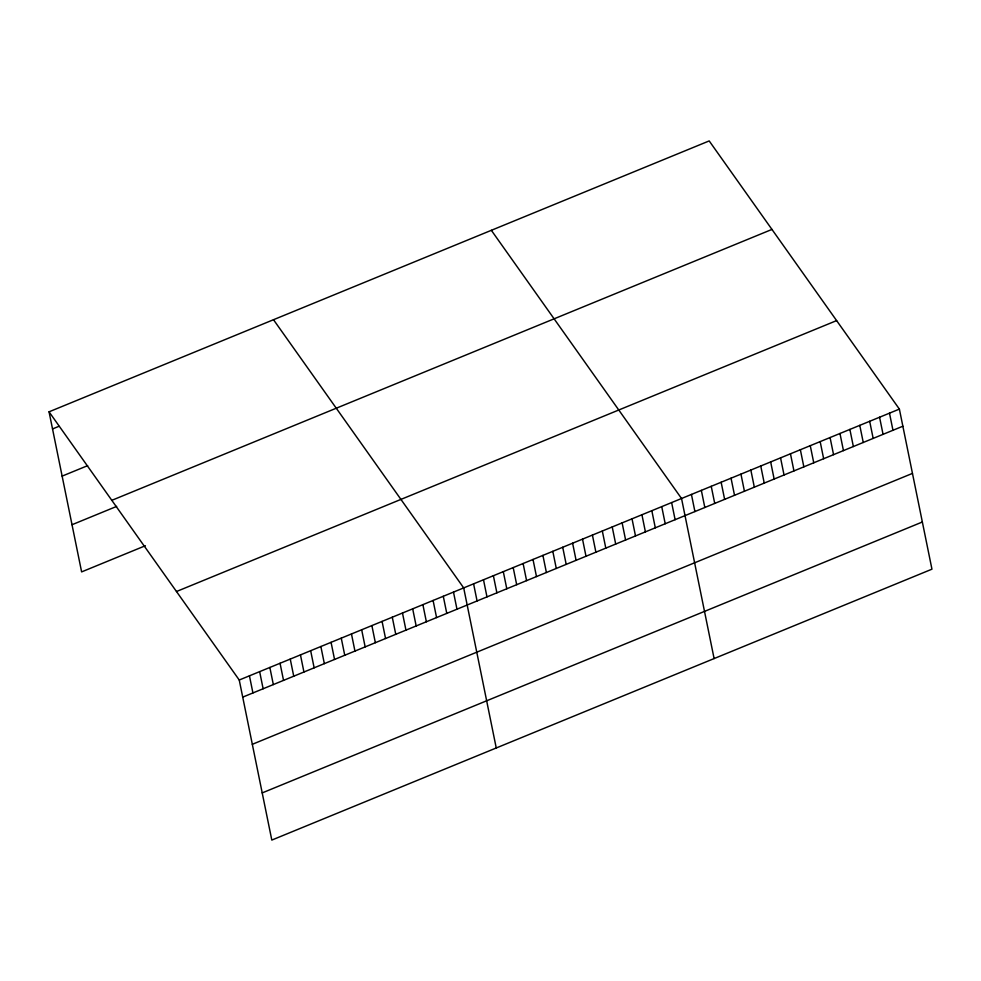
<?xml version="1.0" encoding="UTF-8"?>
<svg xmlns="http://www.w3.org/2000/svg" width="981" height="981" viewBox="0 0 981 981"><rect width="100%" height="100%" fill="white"/><g stroke="black" fill="none" stroke-linecap="round" stroke-linejoin="round"><path stroke-width="1.47" d="M49.05 411.824L709.189 140.921L899.381 409.102L931.95 569.176L271.811 840.079L239.241 680.017L49.05 411.824L81.619 571.898L145.384 545.73M52.533 428.942L58.909 426.33M62.134 476.116L87.64 465.656M111.809 500.335L771.961 229.419M72.018 524.725L116.653 506.404M176.482 591.518L836.621 320.603M239.241 680.017L899.381 409.102M242.724 697.135L902.863 426.22M252.325 744.309L912.465 473.394M262.209 792.906L922.348 522.002M491.346 230.314L681.537 498.507L714.107 658.57M273.503 319.72L463.694 587.901L496.251 747.976M889.485 413.16L892.968 430.279M879.577 417.232L883.059 434.35M869.681 421.29L873.164 438.409M859.773 425.362L863.255 442.48M849.877 429.42L853.36 446.539M839.969 433.479L843.452 450.598M830.073 437.551L833.556 454.669M820.165 441.609L823.648 458.728M810.269 445.681L813.752 462.787M800.361 449.739L803.844 466.858M790.465 453.798L793.948 470.917M780.557 457.869L784.04 474.988M770.661 461.928L774.144 479.047M760.753 466L764.236 483.106M750.845 470.058L754.328 487.177M740.949 474.117L744.432 491.236M731.041 478.188L734.524 495.307M721.145 482.247L724.628 499.366M711.237 486.318L714.72 503.425M701.341 490.377L704.824 507.496M691.433 494.436L694.916 511.555M671.629 502.566L675.112 519.685M661.734 506.625L665.216 523.744M651.825 510.696L655.308 527.815M641.93 514.755L645.412 531.874M632.022 518.826L635.504 535.945M622.126 522.885L625.608 540.004M612.218 526.944L615.7 544.063M602.322 531.015L605.804 548.134M592.414 535.074L595.896 552.193M582.518 539.145L586 556.252M572.61 543.204L576.092 560.323M562.714 547.263L566.196 564.382M552.806 551.334L556.288 568.453M542.91 555.393L546.392 572.512M533.002 559.464L536.484 576.57M523.106 563.523L526.589 580.642M513.198 567.582L516.68 584.701M503.302 571.653L506.785 588.772M493.394 575.712L496.877 592.831M483.498 579.783L486.981 596.889M473.59 583.842L477.073 600.961M453.492 592.095L456.974 609.213M443.289 596.276L446.772 613.395M433.087 600.47L436.57 617.576M422.885 604.652L426.367 621.77M412.682 608.833L416.165 625.952M402.48 613.027L405.962 630.145M392.277 617.208L395.76 634.327M382.075 621.402L385.558 638.521M371.873 625.584L375.355 642.702M361.67 629.777L365.153 646.884M351.468 633.959L354.95 651.077M341.265 638.14L344.748 655.259M331.063 642.334L334.546 659.453M320.861 646.516L324.343 663.634M310.658 650.71L314.141 667.828M300.456 654.891L303.938 672.01M290.253 659.085L293.736 676.203M280.051 663.266L283.534 680.385M269.849 667.46L273.331 684.566M259.646 671.642L263.129 688.76M249.444 675.823L252.926 692.942"/></g></svg>
